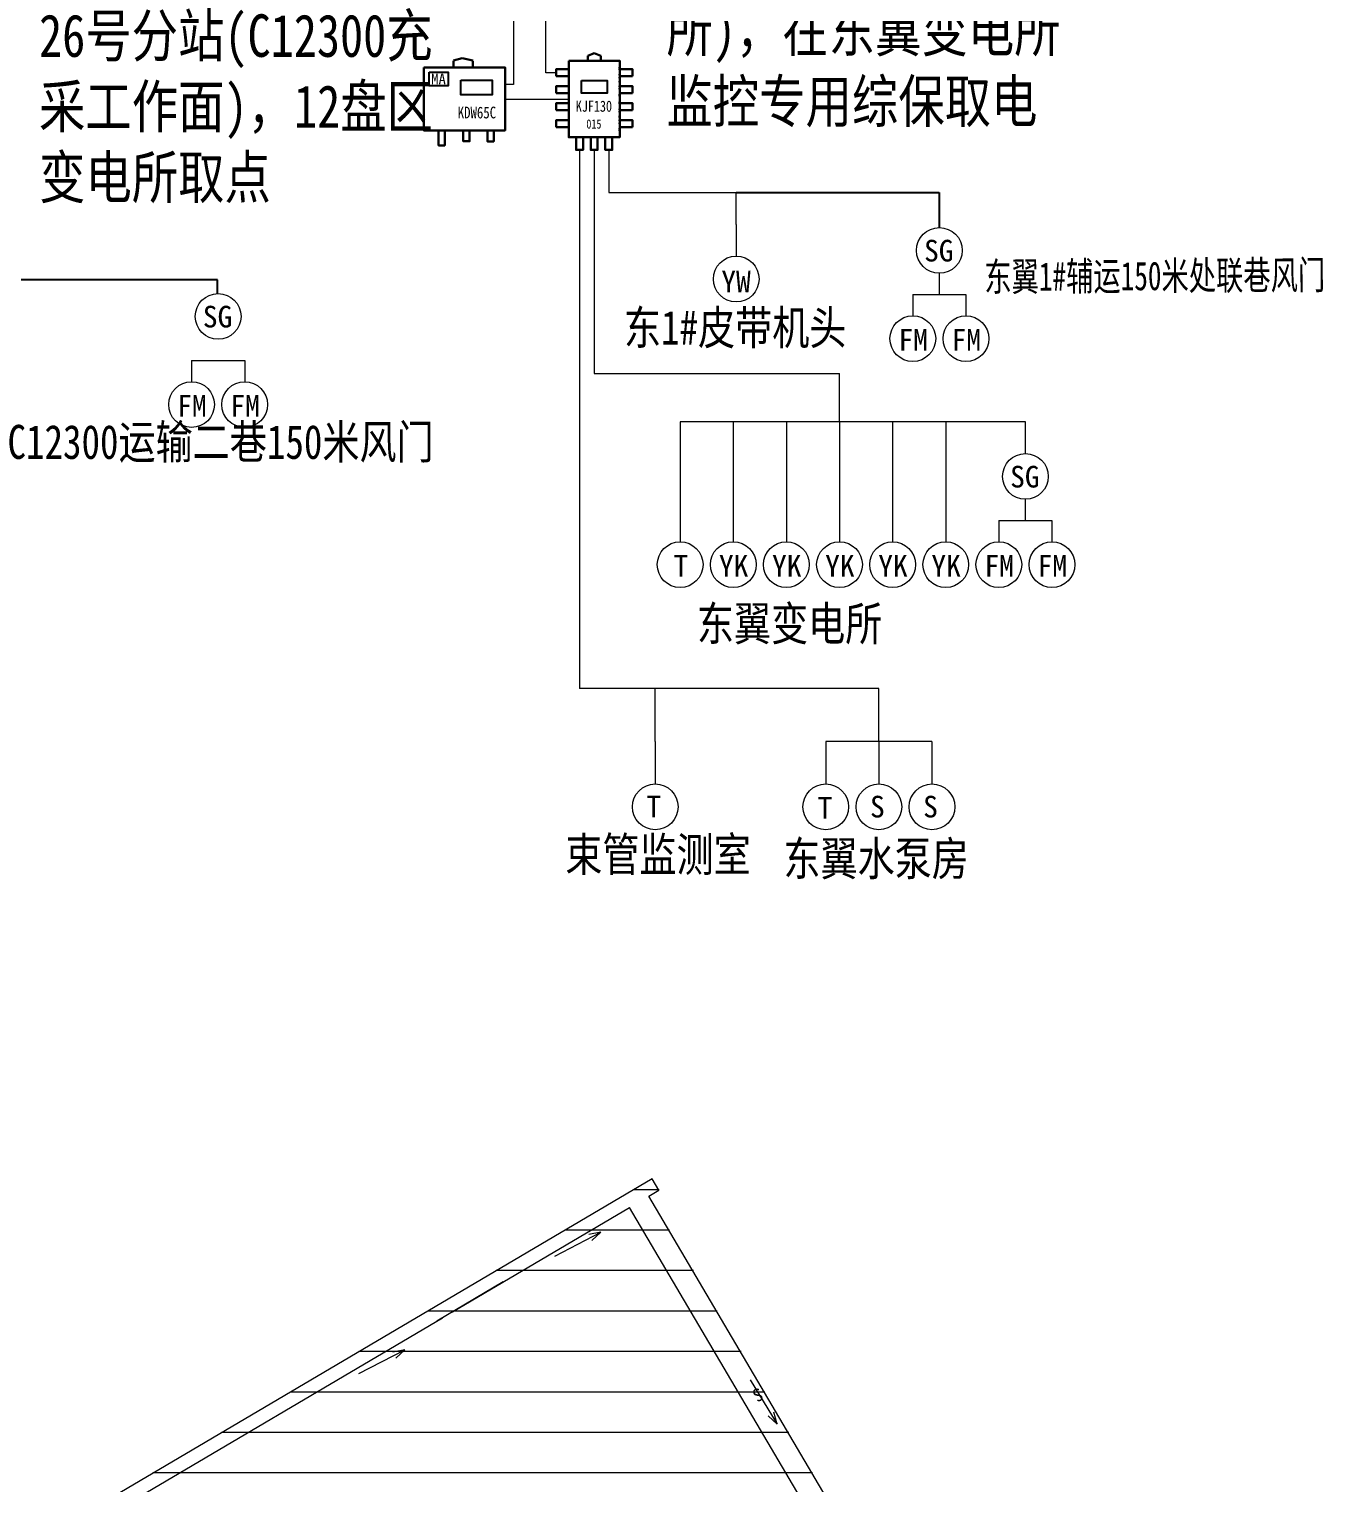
# Model space of a CAD drawing. Header units: millimetres. Extents: x 2501 to 6983, y 1724 to 12691.
# Drawn here: x 5366 to 5975, y 9517 to 10201 of the extents above; entities that cross this region are included whole.
import ezdxf

# ---------------------------------------------------------------- set-up
doc = ezdxf.new("R2010")
doc.units = ezdxf.units.MM
for name, color, linetype in [('4、10月', 131, 'Continuous'), ('hyh井田开拓巷道', 7, 'Continuous'), ('通风系统', 7, 'Continuous'), ('风流', 7, 'Continuous')]:
    doc.layers.add(name, color=color, linetype=linetype)
doc.layers.add('井下工业网光缆', color=5, linetype='Continuous', lineweight=30)
doc.styles.get("Standard").update_dxf_attribs({"font": 'arial.ttf'})
doc.styles.add('宋体', font='', dxfattribs={"height": 2})
doc.styles.add('新宋体', font='', dxfattribs={"width": 0.8})
doc.styles.get('宋体').set_extended_font_data('SimSun')
doc.styles.get('新宋体').set_extended_font_data('NSimSun')
doc.linetypes.add('447', pattern='A,8,-1,[148,AAA.SHX,S=1,R=0,X=0,Y=0],-1', length=10)

# ---------------------------------------------------------------- blocks, each defined once
blk = doc.blocks.new('系统底图')
at = {"lineweight": 20, "ltscale": 0.5}
h = blk.add_hatch(dxfattribs=at)
h.set_pattern_fill('ANSI31', color=256, scale=6, angle=315)
h.set_pattern_definition([(0, (408466.573, 4255290.4), (4e-15, 19.05), [])])
edge = h.paths.add_edge_path()
edge.add_line((408243.68, 4255258.22), (408393.29, 4255023.54))
edge.add_line((408393.29, 4255023.54), (409265.28, 4255537.67))
edge.add_line((409265.28, 4255537.67), (409262.51, 4255542.43))
edge.add_line((409262.51, 4255542.43), (409257.96, 4255539.74))
edge.add_line((409257.96, 4255539.74), (409230.31, 4255586.64))
edge.add_line((409230.31, 4255586.64), (409408.97, 4255691.95))
edge.add_line((409408.97, 4255691.95), (409406.18, 4255696.69))
edge.add_line((409406.18, 4255696.69), (409401.44, 4255693.89))
edge.add_line((409401.44, 4255693.89), (409296.6, 4255871.74))
edge.add_line((409296.6, 4255871.74), (409301.34, 4255874.53))
edge.add_line((409301.34, 4255874.53), (409298.22, 4255879.83))
edge.add_line((409298.22, 4255879.83), (408244.26, 4255258.57))
h.paths.add_polyline_path([(408778.01, 4255460.12), (408798.86, 4255419.57), (408977.96, 4255511.67), (408957.11, 4255552.22)], flags=16)
at = {"color": 0, "lineweight": 20}
for p, q in [((409298.04, 4255879.5, 3528.59), (408173.11, 4255216.39, 4127.12)), ((409301.16, 4255874.2, 5862.66), (409298.04, 4255879.5, 3528.59)), ((409296.42, 4255871.4, -72876.1), (409301.16, 4255874.2, -73216.62)), ((409204.01, 4255816.88, -66232.89), (409287.38, 4255866.07, -72226.02)), ((409392.19, 4255688.26, -66213.21), (409287.38, 4255866.07, 5846.17)), ((409401.26, 4255693.56, 84197.18), (409296.42, 4255871.4, 5863.51)), ((408859.07, 4255613.36, -41436.96), (409199.27, 4255814.08, -65892.38))]:
    blk.add_line(p, q, dxfattribs=at)
at = {"color": 0, "linetype": '447', "lineweight": 20, "ltscale": 0.5}
blk.add_line((409177.19, 4255808.26, 3494.95), (409177.19, 4255808.26, 3494.95), dxfattribs=at)
at = {"layer": 'hyh井田开拓巷道', "color": 0, "linetype": '447', "lineweight": 20, "ltscale": 0.5}
blk.add_line((409227.95, 4255831, -67954.06), (409196.69, 4255812.56, -67954.06), dxfattribs=at)
blk = doc.blocks.new('电源箱')
at = {"layer": '4、10月', "color": 1}
for points in [[(402048.53, 4247528.01), (402057.53, 4247528.01), (402057.53, 4247521.65), (402048.53, 4247521.65)], [(402063.36, 4247524.3), (402078.12, 4247524.3), (402078.12, 4247517.32), (402063.36, 4247517.32)]]:
    blk.add_lwpolyline(points, close=True, dxfattribs=at)
at = {"layer": '井下工业网光缆', "color": 4, "lineweight": 30}
for p, q in [((402059.92, 4247533.39), (402059.92, 4247530.29)), ((402064.12, 4247534.57), (402059.94, 4247533.45)), ((402069.04, 4247533.45), (402064.12, 4247534.57)), ((402069.03, 4247533.39), (402069.03, 4247530.29))]:
    blk.add_line(p, q, dxfattribs=at)
for points in [[(402045.95, 4247530.24), (402084.24, 4247530.24), (402084.24, 4247500.6), (402045.95, 4247500.63)], [(402052.91, 4247500.64), (402055.88, 4247500.64), (402055.88, 4247493.54), (402052.91, 4247493.54)], [(402064.57, 4247500.63), (402067.54, 4247500.63), (402067.54, 4247495.49), (402064.57, 4247495.49)], [(402075.93, 4247500.58), (402078.91, 4247500.58), (402078.91, 4247495.44), (402075.93, 4247495.44)]]:
    blk.add_lwpolyline(points, close=True, dxfattribs=at)
at = {"layer": '4、10月', "color": 1, "insert": (402049.48, 4247527.31), "char_height": 5.0544, "width": 4.0436, "attachment_point": 1, "style": '宋体'}
blk.add_mtext('{\\fFangSong|b0|i0|c134|p49;MA}', dxfattribs=at)
at = {"layer": '井下工业网光缆', "color": 4, "lineweight": 30, "style": '新宋体', "width": 0.8}
blk.add_text('KDW65C', height=5.533, dxfattribs=at).set_placement((402061.95, 4247506.26))
blk = doc.blocks.new('安全监控分站')
at = {"layer": '4、10月', "color": 1}
blk.add_lwpolyline([(402267.09, 4250591.89), (402279.09, 4250591.89), (402279.09, 4250585.89), (402267.09, 4250585.89)], close=True, dxfattribs=at)
at = {"layer": '井下工业网光缆', "color": 4, "lineweight": 30}
for p, q in [((402270.09, 4250603.56), (402273.09, 4250604.76)), ((402270.09, 4250601.16), (402270.09, 4250603.56)), ((402273.09, 4250604.76), (402276.09, 4250603.56)), ((402276.09, 4250601.16), (402276.09, 4250603.56)), ((402261.09, 4250565.16), (402285.09, 4250565.16))]:
    blk.add_line(p, q, dxfattribs=at)
for points in [[(402261.09, 4250601.16), (402285.09, 4250601.16), (402285.09, 4250565.16), (402261.09, 4250565.16)], [(402255.09, 4250593.89), (402255.09, 4250597.16), (402261.09, 4250597.16), (402261.09, 4250593.89)], [(402291.09, 4250593.89), (402291.09, 4250597.16), (402285.09, 4250597.16), (402285.09, 4250593.89)], [(402255.09, 4250585.89), (402255.09, 4250589.16), (402261.09, 4250589.16), (402261.09, 4250585.89)], [(402291.09, 4250585.89), (402291.09, 4250589.16), (402285.09, 4250589.16), (402285.09, 4250585.89)], [(402255.09, 4250577.89), (402255.09, 4250581.16), (402261.09, 4250581.16), (402261.09, 4250577.89)], [(402291.09, 4250577.89), (402291.09, 4250581.16), (402285.09, 4250581.16), (402285.09, 4250577.89)], [(402255.09, 4250569.89), (402255.09, 4250573.16), (402261.09, 4250573.16), (402261.09, 4250569.89)], [(402291.09, 4250569.89), (402291.09, 4250573.16), (402285.09, 4250573.16), (402285.09, 4250569.89)], [(402267.8, 4250565.16), (402264.52, 4250565.16), (402264.52, 4250559.16), (402267.8, 4250559.16)], [(402274.65, 4250565.16), (402271.38, 4250565.16), (402271.38, 4250559.16), (402274.65, 4250559.16)], [(402281.51, 4250565.16), (402278.24, 4250565.16), (402278.24, 4250559.16), (402281.51, 4250559.16)]]:
    blk.add_lwpolyline(points, close=True, dxfattribs=at)
for p in [(402285.09, 4250597.89), (402285.09, 4250597.16), (402285.09, 4250594.62), (402285.09, 4250593.16), (402285.09, 4250591.35), (402285.09, 4250589.16), (402285.09, 4250588.07), (402285.09, 4250587.96), (402285.09, 4250585.16), (402285.09, 4250584.8), (402285.09, 4250581.53), (402285.09, 4250581.16), (402285.09, 4250578.25), (402285.09, 4250577.16), (402285.09, 4250574.98), (402285.09, 4250574.76), (402285.09, 4250573.16), (402285.09, 4250571.71), (402285.09, 4250569.16), (402285.09, 4250568.44), (402264.52, 4250565.16), (402267.95, 4250565.16), (402271.38, 4250565.16), (402274.81, 4250565.16), (402278.24, 4250565.16), (402281.66, 4250565.16)]:
    blk.add_point(p, dxfattribs=at)
at = {"layer": '井下工业网光缆', "color": 4, "lineweight": 30, "style": '新宋体', "width": 0.8}
blk.add_text('KJF130', height=5.225, dxfattribs=at).set_placement((402264.37, 4250577.18))
blk = doc.blocks.new('A$C305E440D')
at = {"layer": '通风系统', "color": 5, "lineweight": 0}
for p, q in [((0, 18.55), (15.85, 0)), ((11.02, 3.22), (15.85, 0)), ((15.85, 0), (13.42, 5.27))]:
    blk.add_line(p, q, dxfattribs=at)
blk = doc.blocks.new('A$C4DB71547')
at = {"layer": '风流', "color": 1, "lineweight": 0}
for p, q in [((16.34, 0), (0, 18.12)), ((0, 18.12), (2.57, 12.91)), ((4.91, 15.03), (0, 18.12))]:
    blk.add_line(p, q, dxfattribs=at)
at = {"layer": '通风系统', "color": 1, "lineweight": 0, "insert": (8.03, 7.52, 1.54), "char_height": 6.075, "width": 34.878, "attachment_point": 1, "rotation": 35.79582}
blk.add_mtext('{\\fSimSun|b0|i0|c134|p2;S}', dxfattribs=at)

msp = doc.modelspace()

# ---------------------------------------------------------------- linework, layer by layer
at = {"color": 6, "lineweight": 20}
for p, q in [((5609.54, 10180.91, -3234.06), (5609.48, 10303.17, -3234.06)), ((5614.33, 10180.91, -3234.06), (5609.54, 10180.91, -3234.06))]:
    msp.add_line(p, q, dxfattribs=at)
at = {"color": 1, "lineweight": 20}
for p, q in [((5594.34, 10293.96, -3234.06), (5594.34, 10175.3, -3234.06)), ((5594.34, 10175.3, -3234.06), (5590.33, 10175.3, -3234.06))]:
    msp.add_line(p, q, dxfattribs=at)
at = {"color": 0, "lineweight": 20}
for p, q in [((5590.33, 10168.54, -3234.06), (5620.33, 10168.54, -3234.06)), ((5625.39, 10144.54, -3234.06), (5625.39, 9891.08, -3234.06)), ((5632.25, 10144.54, -3234.06), (5632.25, 10039.25, -3234.06)), ((5639.11, 10144.54, -3234.06), (5639.11, 10124.54, -3234.06)), ((5639.11, 10124.54, -3234.06), (5699.11, 10124.54, -3234.06)), ((5699.11, 10109.54, -3234.06), (5699.11, 10124.54, -3234.06)), ((5794.73, 10108.03, -3234.06), (5794.73, 10123.03, -3234.06)), ((5699.11, 10109.54, -3234.06), (5699.11, 10094.54, -3234.06)), ((5794.73, 10076.51, -3234.06), (5794.73, 10086.51, -3234.06)), ((5782.23, 10076.51, -3234.06), (5782.23, 10066.51, -3234.06)), ((5782.23, 10076.51, -3234.06), (5807.23, 10076.51, -3234.06)), ((5807.23, 10076.51, -3234.06), (5807.23, 10066.51, -3234.06)), ((5442.77, 10045.44, -3234.06), (5442.77, 10035.44, -3234.06)), ((5442.77, 10045.44, -3234.06), (5467.77, 10045.44, -3234.06)), ((5467.77, 10045.44, -3234.06), (5467.77, 10035.44, -3234.06)), ((5632.25, 10039.25, -3234.06), (5747.72, 10039.25, -3234.06)), ((5747.72, 10016.62, -3234.06), (5747.72, 10039.25, -3234.06)), ((5672.72, 10016.62, -3234.06), (5672.72, 9960.1, -3234.06)), ((5835.22, 10016.62, -3234.06), (5672.72, 10016.62, -3234.06)), ((5697.72, 10016.62, -3234.06), (5697.72, 9960.1, -3234.06)), ((5722.72, 10016.62, -3234.06), (5722.72, 9960.1, -3234.06)), ((5747.72, 10016.62, -3234.06), (5747.72, 9960.1, -3234.06)), ((5772.72, 10016.62, -3234.06), (5772.72, 9960.1, -3234.06)), ((5797.72, 10016.62, -3234.06), (5797.72, 9960.1, -3234.06)), ((5835.22, 10001.62, -3234.06), (5835.22, 10016.62, -3234.06)), ((5835.22, 9970.1, -3234.06), (5835.22, 9980.1, -3234.06)), ((5822.72, 9970.1, -3234.06), (5822.72, 9960.1, -3234.06)), ((5822.72, 9970.1, -3234.06), (5847.72, 9970.1, -3234.06)), ((5847.72, 9970.1, -3234.06), (5847.72, 9960.1, -3234.06)), ((5766.25, 9891.08, -3234.06), (5625.39, 9891.08, -3234.06)), ((5661, 9866.08, -3234.06), (5661, 9891.08, -3234.06)), ((5766.25, 9866.08, -3234.06), (5766.25, 9891.08, -3234.06)), ((5661, 9866.08, -3234.06), (5661, 9846.08, -3234.06)), ((5791.25, 9866.08, -3234.06), (5741.25, 9866.08, -3234.06)), ((5741.25, 9866.08, -3234.06), (5741.25, 9846.08, -3234.06)), ((5766.25, 9866.08, -3234.06), (5766.25, 9846.08, -3234.06)), ((5791.25, 9866.08, -3234.06), (5791.25, 9846.08, -3234.06))]:
    msp.add_line(p, q, dxfattribs=at)
for p, q in [((5699.11, 10124.54, -3234.06), (5794.64, 10124.58, -3234.06)), ((5764.71, 10124.58, -3234.06), (5794.64, 10124.58, -3234.06)), ((5794.64, 10124.58, -3234.06), (5794.64, 10108.26, -3234.06)), ((5454.92, 10083.44), (5343.31, 10083.44)), ((5454.92, 10077.05), (5454.92, 10083.44))]:
    msp.add_line(p, q)
at = {"color": 7, "lineweight": 20}
for centre in [(5794.73, 10097.27, -3234.06), (5699.11, 10083.78, -3234.06), (5455.27, 10066.2, -3234.06), (5782.23, 10055.74, -3234.06), (5807.23, 10055.74, -3234.06), (5442.77, 10024.68, -3234.06), (5467.77, 10024.68, -3234.06), (5835.22, 9990.86, -3234.06), (5672.72, 9949.34, -3234.06), (5697.72, 9949.34, -3234.06), (5722.72, 9949.34, -3234.06), (5747.72, 9949.34, -3234.06), (5772.72, 9949.34, -3234.06), (5797.72, 9949.34, -3234.06), (5822.72, 9949.34, -3234.06), (5847.72, 9949.34, -3234.06), (5661, 9835.32, -3234.06), (5741.25, 9835.32, -3234.06), (5766.25, 9835.32, -3234.06), (5791.25, 9835.32, -3234.06)]:
    msp.add_circle(centre, 10.76, dxfattribs=at)

# ---------------------------------------------------------------- block references
at = {"color": 7, "lineweight": 20, "xscale": 1.000024299995857, "yscale": 1.000024299952201, "zscale": 1.00002429999995}
msp.add_blockref('系统底图', (-403648.42, -4246322.73, -6063.65), dxfattribs=at)
at = {"color": 6, "lineweight": 20}
for name, p in [('电源箱', (-396493.92, -4237346.85, -3234.06)), ('安全监控分站', (-396640.77, -4240414.62, -3234.06))]:
    msp.add_blockref(name, p, dxfattribs=at)
at = {"color": 0, "lineweight": 20, "ltscale": 0.5}
for name, p, rotation in [('A$C305E440D', (5631.79, 9619.66, -3234.06), 76.92466877265404), ('A$C305E440D', (5539.57, 9564.3, -3234.06), 76.92466877265376), ('A$C4DB71547', (5721.8, 9562.52, -3234.06), 169.2458009400968)]:
    msp.add_blockref(name, p, dxfattribs=dict(at, rotation=rotation))

# ---------------------------------------------------------------- texts
at = {"color": 3, "lineweight": 20, "char_height": 10.2, "width": 16.7762}
for s, insert, attachment_point in [('{\\fSimSun|b0|i0|c134|p2;SG}', (5787.52, 10102.25, -3233.46), 1), ('{\\fSimSun|b0|i0|c134|p2;YW}', (5692.09, 10087.78, -3233.46), 1), ('{\\fSimSun|b0|i0|c134|p2;SG}', (5448.06, 10071.19, -3233.46), 1), ('{\\fSimSun|b0|i0|c134|p2;FM}', (5775.47, 10060.27, -3233.46), 1), ('{\\fSimSun|b0|i0|c134|p2;FM}', (5800.47, 10060.27, -3233.46), 1), ('{\\fSimSun|b0|i0|c134|p2;FM}', (5436.01, 10029.21, -3233.46), 1), ('{\\fSimSun|b0|i0|c134|p2;FM}', (5461.01, 10029.21, -3233.46), 1), ('{\\fSimSun|b0|i0|c134|p2;SG}', (5828.02, 9995.85, -3233.46), 1), ('{\\fSimSun|b0|i0|c134|p2;T}', (5669.6, 9953.94, -3233.46), 1), ('{\\fSimSun|b0|i0|c134|p2;YK}', (5690.96, 9953.87, -3233.46), 1), ('{\\fSimSun|b0|i0|c134|p2;YK}', (5715.96, 9953.87, -3233.46), 1), ('{\\fSimSun|b0|i0|c134|p2;YK}', (5740.96, 9953.87, -3233.46), 1), ('{\\fSimSun|b0|i0|c134|p2;YK}', (5765.96, 9953.87, -3233.46), 1), ('{\\fSimSun|b0|i0|c134|p2;YK}', (5790.96, 9953.87, -3233.46), 1), ('{\\fSimSun|b0|i0|c134|p2;FM}', (5815.96, 9953.87, -3233.46), 1), ('{\\fSimSun|b0|i0|c134|p2;FM}', (5840.96, 9953.87, -3233.46), 1), ('{\\fSimSun|b0|i0|c134|p2;T}', (5663.77, 9840.52, -3233.46), 3), ('{\\fSimSun|b0|i0|c134|p2;T}', (5744.37, 9839.92, -3233.46), 3), ('{\\fSimSun|b0|i0|c134|p2;S}', (5769.02, 9840.52, -3233.46), 3), ('{\\fSimSun|b0|i0|c134|p2;S}', (5794.02, 9840.52, -3233.46), 3)]:
    msp.add_mtext(s, dxfattribs=dict(at, insert=insert, attachment_point=attachment_point))
at = {"layer": '井下工业网光缆', "color": 1, "lineweight": 20, "style": '新宋体', "width": 0.8}
msp.add_text('015', height=4.354, dxfattribs=at).set_placement((5628.57, 10154.61, -3234.06))
at = {"layer": '井下工业网光缆', "color": 6, "lineweight": 20, "style": '新宋体'}
for s, insert, char_height, width, attachment_point in [('{\\C1;15号分站(东翼变电所)，在东翼变电所监控专用综保取电 }', (5666.27, 10244.16, -3234.06), 20, 203.7857, 1), ('{\\C1;26号分站(C12300充采工作面)，12盘区变电所取点 }', (5370.97, 10208.39, -3234.06), 20, 203.7857, 1), ('{\\C0;东1#皮带机头}', (5646.27, 10068.93, -3234.06), 16, 280.6769, 1), ('{\\C0;C12300运输二巷150米风门}', (5356.13, 10015.13, -3234.06), 16, 280.6769, 1), ('{\\C0;东翼变电所}', (5680.58, 9929.58, -3234.06), 16, 280.6769, 1), ('{\\C0;束管监测室}', (5705.94, 9820.93, -3234.06), 16, 280.6769, 3), ('{\\C0;东翼水泵房}', (5808.59, 9818.96, -3234.06), 16, 280.6769, 3)]:
    msp.add_mtext(s, dxfattribs=dict(at, insert=insert, char_height=char_height, width=width, attachment_point=attachment_point))
at = {"layer": '井下工业网光缆', "color": 6, "lineweight": 20, "insert": (5815.91, 10076.48, -3202.04), "char_height": 13.4514, "width": 235.9687, "attachment_point": 7, "rotation": 0.33948, "style": '新宋体'}
msp.add_mtext('{\\W0.7;\\C7;东翼1#辅运150米处联巷风门}', dxfattribs=at)

doc.saveas('drawing.dxf')
